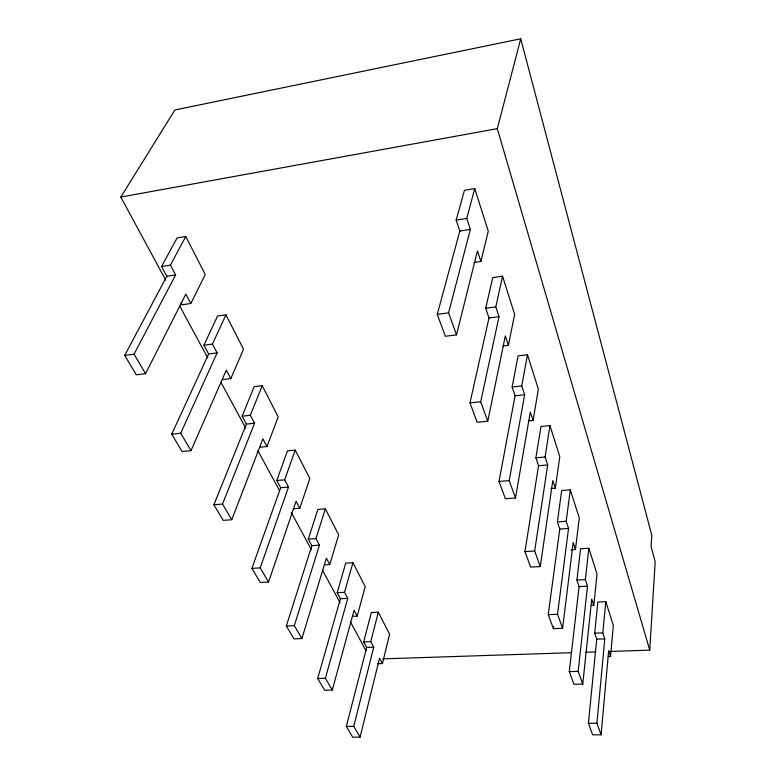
<?xml version="1.0" encoding="UTF-8"?>
<svg xmlns="http://www.w3.org/2000/svg" width="776" height="776" viewBox="0 0 776 776"><rect width="100%" height="100%" fill="white"/><g stroke="black" fill="none" stroke-linecap="round" stroke-linejoin="round"><path stroke-width="1.16" d="M609.868 651.452L649.735 650.152L655.177 561.805L651.093 546.527L651.821 535.392L520.725 38.8L174.891 109.969L120.823 197.065L165.724 280.136M610.567 656.438L613.312 625.349L605.794 601.672L597.85 602.03L594.717 633.187L596.715 639.152L588.392 723.329L592.651 734.862L601.099 734.775L608.665 650.637L610.567 656.438L608.287 656.515M601.099 734.775L596.919 723.222L604.795 638.861L602.826 632.877L605.794 601.672M593.805 605.387L597.035 574.065L588.848 548.234L580.584 548.748L576.908 580.079L579.09 586.598L569.283 671.618L573.959 684.277L582.766 684.073L591.719 599.053L593.805 605.387L591.438 605.493M582.766 684.073L578.178 671.376L587.5 586.171L585.346 579.633L588.848 548.234M575.462 549.524L579.274 518.077L570.312 489.801L561.708 490.471L557.381 521.879L559.787 529.048L548.234 614.66L553.395 628.638L562.6 628.269L573.183 542.579L575.462 549.524L571.146 549.796M562.6 628.269L557.527 614.262L568.546 528.456L566.189 521.278L570.312 489.801M553.395 628.638L553.705 626.261M555.315 488.172L559.806 456.705L549.942 425.607L540.969 426.47L535.906 457.83L538.554 465.726L524.945 551.62L530.668 567.111L540.29 566.567L552.803 480.519L555.315 488.172L550.814 488.521M540.29 566.567L534.674 551.028L547.691 464.95L545.091 457.025L549.942 425.607M533.083 420.446L538.369 389.125L527.476 354.777L518.096 355.864L512.141 386.981L515.08 395.741L499.017 481.459L505.399 498.735L515.487 497.969L530.309 411.978L533.083 420.446L528.378 420.902M515.487 497.969L509.221 480.625L524.644 394.732L521.753 385.944L527.476 354.777M508.416 345.31L514.653 314.367L502.547 276.207L492.731 277.575L485.718 308.208L488.996 317.976L469.984 402.899L477.153 422.299L487.755 421.242L505.322 335.892L508.416 345.31L502.945 345.97M487.755 421.242L480.713 401.774L499.017 316.686L495.796 306.889L502.547 276.207M382.452 663.567L389.6 634.235L378.31 612.206L371.326 612.526L363.672 641.907L366.66 647.456L346.319 726.472L352.731 737.2L360.093 737.132L379.571 658.164L382.452 663.567L377.776 663.713M480.897 261.493L488.269 231.2L474.747 188.578L464.446 190.285L456.172 220.093L459.838 231.044L437.266 314.348L445.366 336.27L456.53 334.873L477.434 250.949L480.897 261.493L474 262.492M360.093 737.132L353.749 726.375L373.741 647.203L370.782 641.645L378.31 612.206M456.53 334.873L448.567 312.864L470.363 229.415L466.754 218.425L474.747 188.578M649.735 650.152L497.319 128.661L520.725 38.8M357.212 616.134L365.186 586.588L352.935 562.697L345.718 563.143L337.182 592.709L340.421 598.732L317.675 678.505L324.669 690.223L332.303 690.039L354.089 610.266L357.212 616.134L352.382 616.357M332.303 690.039L325.367 678.302L347.755 598.364L344.534 592.321L352.935 562.697M329.761 564.55L338.675 534.868L325.348 508.862L317.869 509.444L308.324 539.107L311.865 545.683L286.334 626.038L293.997 638.871L301.912 638.561L326.366 558.167L329.761 564.55L324.407 564.88M301.912 638.561L294.317 625.698L319.45 545.179L315.939 538.583L325.348 508.862M299.808 508.251L309.799 478.52L295.229 450.099L287.489 450.846L276.77 480.509L280.65 487.716L251.909 568.391L260.338 582.524L268.564 582.048L296.083 501.257L299.808 508.251L293.144 508.775M268.564 582.048L260.202 567.887L288.517 487.047L284.676 479.82L295.229 450.099M266.973 446.54L278.206 416.887L262.24 385.72L254.198 386.652L242.131 416.169L246.399 424.094L213.904 504.769L223.236 520.386L231.772 519.726L262.88 438.857L266.973 446.54L260.057 447.219M231.772 519.726L222.528 504.06L254.567 423.23L250.338 415.286L262.24 385.72M230.821 378.62L243.519 349.2L225.923 314.852L217.571 316.016L203.923 345.204L208.637 353.963L171.739 434.172L182.108 451.535L191.003 450.652L226.311 370.142L230.821 378.62L222.45 379.619M191.003 450.652L180.721 433.231L217.125 352.876L212.449 344.088L225.923 314.852M190.847 303.484L205.252 274.52L185.755 236.486L177.083 237.922L161.573 266.537L166.811 276.266L124.694 355.398L136.295 374.818L145.558 373.663L185.842 294.075L190.847 303.484L182.137 304.745L181.021 302.659M124.694 355.398L134.054 354.176L175.638 274.908L170.448 265.14L185.755 236.486M120.823 197.065L497.319 128.661M161.573 266.537L170.448 265.14M456.172 220.093L466.754 218.425M166.811 276.266L175.638 274.908M459.838 231.044L470.363 229.415M437.266 314.348L448.567 312.864M203.923 345.204L212.449 344.088M485.718 308.208L495.796 306.889M208.637 353.963L217.125 352.876M488.996 317.976L499.017 316.686M242.131 416.169L250.338 415.286M512.141 386.981L521.753 385.944M246.399 424.094L254.567 423.23M515.08 395.741L524.644 394.732M171.739 434.172L180.721 433.231M469.984 402.899L480.713 401.774M276.77 480.509L284.676 479.82M535.906 457.83L545.091 457.025M280.65 487.716L288.517 487.047M538.554 465.726L547.691 464.95M213.904 504.769L222.528 504.06M499.017 481.459L509.221 480.625M308.324 539.107L315.939 538.583M557.381 521.879L566.189 521.278M311.865 545.683L319.45 545.179M559.787 529.048L568.546 528.456M251.909 568.391L260.202 567.887M524.945 551.62L534.674 551.028M337.182 592.709L344.534 592.321M576.908 580.079L585.346 579.633M340.421 598.732L347.755 598.364M579.09 586.598L587.5 586.171M286.334 626.038L294.317 625.698M548.234 614.66L557.527 614.262M363.672 641.907L370.782 641.645M594.717 633.187L602.826 632.877M366.66 647.456L373.741 647.203M596.715 639.152L604.795 638.861M382.714 658.863L571.204 652.713M585.696 652.238L595.367 651.927M317.675 678.505L325.367 678.302M569.283 671.618L578.178 671.376M346.319 726.472L353.749 726.375M588.392 723.329L596.919 723.222M134.054 354.176L145.558 373.663M179.537 305.695L207.735 357.872M220.976 382.364L245.73 428.158M257.816 450.526L279.69 490.995M291.194 512.286L311.341 549.563M322.282 569.797L340.121 602.807M350.48 621.983L366.029 650.734"/></g></svg>
